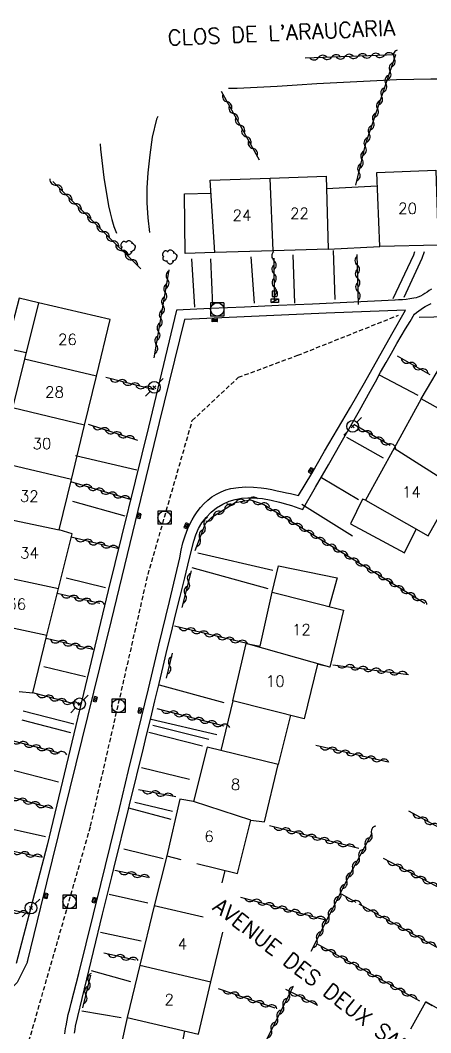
# Model space of a CAD drawing. Header units: millimetres. Extents: x 149000 to 150002, y 151999 to 153000.
# Drawn here: x 149239.2 to 149285.8, y 152423.4 to 152538.1 of the extents above; entities that cross this region are included whole.
import ezdxf
from ezdxf.enums import TextEntityAlignment as Align

# ---------------------------------------------------------------- set-up
doc = ezdxf.new("R2010")
doc.units = ezdxf.units.MM
doc.linetypes.add('DASHED', pattern=[0.75, 0.5, -0.25])
doc.layers.get('0').update_dxf_attribs({"linetype": 'CONTINUOUS'})
for name, color, linetype in [('W0001', 6, 'DASHED'), ('W0014', 7, 'CONTINUOUS'), ('W0017', 7, 'CONTINUOUS'), ('w0101', 7, 'CONTINUOUS'), ('W0104', 1, 'CONTINUOUS'), ('w0211', 2, 'CONTINUOUS'), ('W0214', 2, 'CONTINUOUS'), ('w0300', 7, 'CONTINUOUS'), ('W0310', 3, 'CONTINUOUS'), ('W0401', 7, 'CONTINUOUS'), ('W0420', 7, 'CONTINUOUS'), ('W0438', 7, 'CONTINUOUS'), ('W0473', 7, 'CONTINUOUS'), ('W0989', 7, 'CONTINUOUS'), ('W0991', 7, 'CONTINUOUS'), ('W1102', 7, 'CONTINUOUS')]:
    doc.layers.add(name, color=color, linetype=linetype)
doc.styles.get("Standard").update_dxf_attribs({"font": 'romans.shx', "width": 0.85})

# ---------------------------------------------------------------- blocks, each defined once
blk = doc.blocks.new('T420')
for p, q in [((0.75, 0.75), (-0.75, 0.75)), ((-0.75, 0.75), (-0.75, -0.75)), ((0.75, 0.75), (0.75, -0.75)), ((0.75, -0.75), (-0.75, -0.75))]:
    blk.add_line(p, q)
blk.add_ellipse((0, 0), major_axis=(-0.53, 0.53), ratio=1, start_param=3.926991, end_param=10.210176)
blk = doc.blocks.new('T401')
for p, q in [((-0.3, 0.3), (0, 0.3)), ((-0.3, -0.25), (-0.3, 0.3)), ((-0.3, 0.15), (0, 0.15)), ((-0.3, 0), (0, 0)), ((0, 0.3), (0, -0.25)), ((-0.3, -0.15), (0, -0.15)), ((-0.3, -0.25), (-0.3, -0.3)), ((-0.3, -0.3), (0, -0.3)), ((0, -0.3), (0, -0.25))]:
    blk.add_line(p, q)
blk = doc.blocks.new('T438')
for p, q in [((-0.4, 0.2), (0.4, 0.2)), ((-0.4, -0.2), (-0.4, 0.2)), ((0.15, 1.1), (-0.3, 1.1)), ((-0.3, 1.1), (-0.3, 0.5)), ((-0.3, 0.5), (0.15, 0.5)), ((0.3, 0.65), (0.3, 0.95)), ((0.4, 0.2), (0.4, -0.2))]:
    blk.add_line(p, q)
at = {"flags": 128}
for points in [[(-0.4, -0.2), (0.4, 0.2)], [(0.4, -0.2), (-0.4, -0.2)]]:
    blk.add_lwpolyline(points, dxfattribs=at)
for centre, major_axis, start_param, end_param in [((0.15, 0.95), (0.106, -0.106), 0.785398, 2.356194), ((0.15, 0.65), (0.106, 0.106), 3.926991, 5.497787)]:
    blk.add_ellipse(centre, major_axis=major_axis, ratio=1, start_param=start_param, end_param=end_param)
blk = doc.blocks.new('T300')
for p, q in [((-0.8, 0.51), (-0.86, 0.34)), ((-0.86, 0.34), (-0.86, 0.17)), ((-0.86, 0.17), (-0.74, 0.06)), ((-0.69, 0.63), (-0.8, 0.51)), ((-0.8, -0.06), (-0.74, 0.06)), ((-0.74, 0.06), (-0.69, 0.11)), ((-0.57, 0.69), (-0.69, 0.63)), ((-0.46, 0.69), (-0.57, 0.69)), ((-0.29, 0.63), (-0.46, 0.69)), ((-0.29, 0.63), (-0.17, 0.74)), ((-0.23, 0.57), (-0.29, 0.63)), ((-0.17, 0.74), (-0.06, 0.8)), ((-0.06, 0.8), (0.06, 0.8)), ((0.06, 0.8), (0.23, 0.74)), ((0.23, 0.74), (0.34, 0.63)), ((0.34, 0.63), (0.4, 0.51)), ((0.46, 0.46), (0.34, 0.46)), ((0.4, 0.51), (0.4, 0.46)), ((0.57, 0.4), (0.46, 0.46)), ((0.57, 0.4), (0.69, 0.29)), ((0.69, 0.29), (0.74, 0.17)), ((0.74, 0.06), (0.69, -0.17)), ((0.74, 0.17), (0.74, 0.06)), ((-0.8, -0.17), (-0.8, -0.06)), ((-0.8, -0.23), (-0.8, -0.17)), ((-0.74, -0.34), (-0.8, -0.23)), ((-0.69, -0.4), (-0.74, -0.34)), ((-0.51, -0.46), (-0.69, -0.4)), ((-0.4, -0.46), (-0.51, -0.46)), ((-0.4, -0.46), (-0.34, -0.46)), ((-0.34, -0.46), (-0.34, -0.4)), ((-0.34, -0.51), (-0.34, -0.46)), ((-0.29, -0.63), (-0.34, -0.51)), ((-0.17, -0.74), (-0.29, -0.63)), ((-0.06, -0.8), (-0.17, -0.74)), ((0.06, -0.8), (-0.06, -0.8)), ((0.17, -0.74), (0.06, -0.8)), ((0.23, -0.69), (0.17, -0.74)), ((0.29, -0.46), (0.23, -0.46)), ((0.29, -0.63), (0.23, -0.69)), ((0.46, -0.4), (0.29, -0.46)), ((0.34, -0.51), (0.29, -0.63)), ((0.34, -0.51), (0.34, -0.46)), ((0.57, -0.34), (0.46, -0.4)), ((0.63, -0.29), (0.57, -0.34)), ((0.69, -0.17), (0.63, -0.29))]:
    blk.add_line(p, q)
blk = doc.blocks.new('T473')
for p, q in [((-0.166667, 0.166667), (0.166667, -0.166667)), ((-0.166667, -0.166667), (0.166667, 0.166667)), ((0.500001, 0.500001), (1.000002, 1.000002)), ((-1.000002, -1.000002), (-0.500001, -0.500001))]:
    blk.add_line(p, q)
blk.add_ellipse((0, 0), major_axis=(0.471405, 0.471405), ratio=1, start_param=5.4977871438, end_param=11.780972451)
blk = doc.blocks.new('t310o')
at = {"color": 0, "linetype": 'Continuous'}
for centre, start, end in [((-0.5, 0.38), 216.8699, 323.1304), ((0.5, -0.37), 36.8699, 143.1303)]:
    blk.add_arc(centre, 0.625, start, end, dxfattribs=at)

msp = doc.modelspace()

# ---------------------------------------------------------------- linework, layer by layer
at = {"layer": 'W0001'}
msp.add_lwpolyline([(149239, 152418.09), (149247.23, 152446.78), (149253.74, 152475.29), (149258.76, 152492.72), (149263.99, 152497.63), (149270.72, 152500.12), (149282.13, 152504.66)], dxfattribs=at)
at = {"layer": 'W0014'}
for points in [[(149285.87, 152507.63), (149285.63, 152507.46), (149285.39, 152507.29), (149285.14, 152507.12), (149284.89, 152506.96), (149284.63, 152506.82), (149284.35, 152506.7), (149284.13, 152506.63), (149283.9, 152506.58), (149283.66, 152506.55), (149283.43, 152506.52), (149283.01, 152506.46), (149282.58, 152506.42), (149282.16, 152506.39), (149281.73, 152506.37)], [(149281.75, 152506.37), (149279.41, 152506.26), (149277.07, 152506.15), (149274.72, 152506.04), (149272.38, 152505.93), (149268.53, 152505.76), (149264.68, 152505.59), (149260.83, 152505.41), (149256.98, 152505.24)], [(149256.98, 152505.24), (149253.81, 152491.98), (149249.22, 152473.48), (149242.3, 152444.63), (149238.79, 152431.2)], [(149282.95, 152505.25), (149273.93, 152504.91), (149257.87, 152504.19)], [(149270.81, 152484.24), (149272.3, 152486.74), (149273.77, 152489.24), (149275.24, 152491.75), (149276.7, 152494.26), (149278.28, 152497), (149279.84, 152499.75), (149281.4, 152502.5), (149282.94, 152505.25)], [(149283.96, 152504.78), (149284.2, 152504.98), (149284.45, 152505.17), (149284.71, 152505.35), (149284.97, 152505.52), (149285.18, 152505.64), (149285.4, 152505.76), (149285.62, 152505.87), (149285.84, 152505.98)], [(149257.87, 152504.19), (149255, 152492.51), (149249.55, 152470.07), (149241.54, 152437.6), (149240.05, 152431.39)], [(149271.27, 152482.63), (149272.73, 152485.17), (149274.19, 152487.71), (149275.65, 152490.25), (149277.1, 152492.8), (149277.71, 152493.88), (149278.31, 152494.96), (149278.92, 152496.04), (149279.52, 152497.12), (149280.12, 152498.21), (149280.73, 152499.29), (149281.34, 152500.36), (149281.96, 152501.44), (149282.45, 152502.28), (149282.95, 152503.12), (149283.45, 152503.96), (149283.96, 152504.8)], [(149257.34, 152477.19), (149257.49, 152478.03), (149257.7, 152478.87), (149257.95, 152479.68), (149258.26, 152480.49), (149258.48, 152480.99), (149258.73, 152481.47), (149259, 152481.94), (149259.32, 152482.39), (149259.68, 152482.86), (149260.08, 152483.3), (149260.51, 152483.71), (149260.98, 152484.08), (149261.49, 152484.39), (149262.02, 152484.65), (149262.57, 152484.86), (149263.14, 152485.02), (149263.99, 152485.15), (149264.85, 152485.2), (149265.71, 152485.18), (149266.57, 152485.12), (149267.17, 152485.04), (149267.77, 152484.92), (149268.37, 152484.78), (149268.96, 152484.65), (149269.43, 152484.55), (149269.89, 152484.45), (149270.36, 152484.35), (149270.82, 152484.24)], [(149258.94, 152479.05), (149259.16, 152479.79), (149259.46, 152480.49), (149259.85, 152481.15), (149260.32, 152481.76), (149260.89, 152482.34), (149261.52, 152482.84), (149262.21, 152483.26), (149262.95, 152483.59), (149263.63, 152483.8), (149264.34, 152483.92), (149265.05, 152483.96), (149265.76, 152483.96), (149266.73, 152483.88), (149267.69, 152483.71), (149268.64, 152483.48), (149269.58, 152483.23), (149270.01, 152483.11), (149270.44, 152482.96), (149270.86, 152482.81), (149271.28, 152482.64)], [(149245.53, 152424.11), (149246.54, 152428.34), (149247.57, 152432.57), (149248.59, 152436.79), (149249.62, 152441.02), (149250.05, 152442.78), (149250.49, 152444.54), (149250.92, 152446.3), (149251.36, 152448.07), (149251.8, 152449.83), (149252.24, 152451.59), (149252.67, 152453.35), (149253.1, 152455.12), (149253.58, 152457.07), (149254.05, 152459.02), (149254.52, 152460.97), (149254.99, 152462.92), (149255.45, 152464.87), (149255.92, 152466.82), (149256.4, 152468.77), (149256.87, 152470.71), (149257.38, 152472.8), (149257.9, 152474.89), (149258.42, 152476.98), (149258.94, 152479.06)], [(149245.03, 152426.71), (149245.88, 152430.07), (149246.72, 152433.44), (149247.55, 152436.8), (149248.39, 152440.16), (149249.44, 152444.46), (149250.49, 152448.77), (149251.54, 152453.07), (149252.58, 152457.37), (149253.78, 152462.33), (149254.97, 152467.28), (149256.16, 152472.23), (149257.34, 152477.19)], [(149240.06, 152431.39), (149238.9, 152429.05), (149237.02, 152427.09), (149234.57, 152425.51), (149232.15, 152425.4), (149228.18, 152426.9)], [(149244.29, 152423.24), (149244.35, 152423.55), (149244.4, 152423.86), (149244.45, 152424.16), (149244.57, 152424.81), (149244.7, 152425.45), (149244.86, 152426.08), (149245.03, 152426.71)], [(149245.4, 152423.32), (149245.46, 152423.72), (149245.53, 152424.12)]]:
    msp.add_lwpolyline(points, dxfattribs=at)
at = {"layer": 'W0017'}
for points in [[(149274.98, 152506.44), (149274.76, 152511.98)], [(149281.54, 152506.56), (149283.89, 152511.5), (149283.98, 152511.87)], [(149285.04, 152511.84), (149284.79, 152511.07), (149282.75, 152506.68)], [(149259.06, 152505.59), (149258.72, 152511.04)], [(149261.08, 152505.76), (149260.87, 152511.05)], [(149265.82, 152506.03), (149265.43, 152511.27)], [(149270.18, 152511.52), (149270.34, 152506.01)], [(149289.46, 152504.5), (149284.49, 152504.41)], [(149284.37, 152495.57), (149279.98, 152497.86)], [(149280.46, 152488.46), (149276.27, 152490.81)], [(149252.46, 152487.12), (149245.53, 152488.72)], [(149277.6, 152483.75), (149273.42, 152486.22)], [(149251.13, 152481.89), (149245.21, 152483.55)], [(149271.17, 152483.27), (149276.92, 152479.66)], [(149267.89, 152475.73), (149259.38, 152477.69)], [(149267.37, 152473.66), (149258.75, 152476.04)], [(149248.93, 152473.79), (149244.47, 152474.88)], [(149246.65, 152463.69), (149241.93, 152464.84)], [(149262.36, 152460.76), (149255.06, 152462.74)], [(149245.32, 152458.32), (149239.58, 152459.79)], [(149239.42, 152458.83), (149244.93, 152457.39)], [(149261.56, 152457.12), (149254.1, 152458.84)], [(149254.3, 152458.2), (149260.62, 152456.63)], [(149259.9, 152455.84), (149253.82, 152457.38)], [(149243.59, 152451.76), (149237.72, 152453.26)], [(149252.99, 152453.42), (149258.43, 152452.08)], [(149256.38, 152447.52), (149251.57, 152448.83)], [(149256.52, 152448.42), (149252.25, 152449.47)], [(149242.12, 152445.57), (149235.99, 152446.92)], [(149251.01, 152444.22), (149255.44, 152443.12)], [(149253.73, 152438.05), (149249.32, 152439.05)], [(149248.36, 152434.77), (149252.95, 152433.8)], [(149251.8, 152429.14), (149247.34, 152430.38)], [(149246.23, 152425.84), (149250.7, 152425.11)]]:
    msp.add_lwpolyline(points, dxfattribs=at)
at = {"layer": 'w0101'}
msp.add_lwpolyline([(149286.64, 152512.58), (149280.02, 152512.45), (149279.68, 152520.83), (149286.36, 152521.08)], close=True, dxfattribs=at)
for points in [[(149267.92, 152511.97), (149261.32, 152511.78), (149260.78, 152519.95), (149267.59, 152520.19)], [(149267.59, 152520.19), (149273.95, 152520.41), (149274.17, 152512.15)], [(149274.17, 152512.15), (149267.92, 152511.97)], [(149247.89, 152497.77), (149249.44, 152504.16), (149241.31, 152506.07), (149239.75, 152499.69)], [(149239.75, 152499.69), (149238.39, 152494.15)], [(149246.55, 152492.22), (149247.89, 152497.77)], [(149284.72, 152495.19), (149281.65, 152489.61)], [(149291.98, 152491.15), (149284.72, 152495.19)], [(149245.06, 152486.06), (149246.55, 152492.22)], [(149281.65, 152489.61), (149278.4, 152483.7), (149285.5, 152479.66), (149288.62, 152485.18)], [(149243.67, 152480.33), (149245.06, 152486.06)], [(149243.6, 152473.71), (149245.13, 152479.89), (149243.67, 152480.33)], [(149242.28, 152468.41), (149243.6, 152473.71)], [(149266.46, 152467.15), (149267.82, 152473.3), (149275.91, 152471.25), (149274.37, 152464.78)], [(149239.14, 152462.02), (149240.66, 152461.87), (149242.28, 152468.41)], [(149271.44, 152458.95), (149263.35, 152460.98), (149264.86, 152467.45)], [(149264.86, 152467.45), (149266.46, 152467.15)], [(149272.94, 152465.11), (149271.44, 152458.95)], [(149274.37, 152464.78), (149272.94, 152465.11)], [(149260.43, 152455.74), (149258.88, 152449.56)], [(149265.4, 152447.45), (149266.94, 152447.27), (149268.48, 152453.75), (149260.43, 152455.74)], [(149258.88, 152449.56), (149257.34, 152449.83), (149255.87, 152443.41), (149257.46, 152443.01)], [(149259.27, 152442.56), (149263.88, 152441.4), (149265.4, 152447.45)], [(149254.44, 152437.74), (149252.82, 152431.03)], [(149260, 152436.46), (149254.44, 152437.74)], [(149260.88, 152429.15), (149262.21, 152434.76)], [(149252.82, 152431.03), (149251.38, 152425.1), (149259.48, 152423.21), (149260.88, 152429.15)], [(149283.56, 152423.8), (149285.24, 152426.87), (149285.95, 152426.44)]]:
    msp.add_lwpolyline(points, dxfattribs=at)
at = {"layer": 'W0104'}
for points in [[(149273.99, 152519.02), (149279.74, 152519.32)], [(149261.32, 152511.78), (149257.96, 152511.65), (149257.86, 152518.41), (149260.88, 152518.5)], [(149274.17, 152512.15), (149280.02, 152512.45)], [(149241.31, 152506.07), (149239.11, 152506.6), (149237.67, 152500.94), (149239.93, 152500.44)], [(149284.72, 152495.19), (149287.64, 152500.11)], [(149278.4, 152483.7), (149278.05, 152483.81), (149276.69, 152481.04), (149282.81, 152477.74), (149284.16, 152480.42)], [(149267.82, 152473.3), (149268.54, 152476.25), (149275.17, 152474.9), (149274.29, 152471.67)], [(149263.35, 152460.98), (149261.98, 152455.36)], [(149269.88, 152459.34), (149268.48, 152453.75)], [(149255.87, 152443.41), (149254.44, 152437.74)], [(149262.45, 152441.76), (149262.1, 152440.37)], [(149251.38, 152425.1), (149250.72, 152422.18), (149257.33, 152420.6), (149257.9, 152423.58)]]:
    msp.add_lwpolyline(points, dxfattribs=at)
at = {"layer": 'w0211'}
msp.add_lwpolyline([(149248.3, 152524.07), (149248.34, 152523.48), (149248.74, 152520.27), (149249.27, 152517.07), (149249.44, 152516.27), (149249.65, 152515.49), (149249.88, 152514.71), (149250.15, 152513.95)], dxfattribs=at)
at = {"layer": 'W0214'}
for points in [[(149296.56, 152531.5), (149295.48, 152531.46), (149293.54, 152531.42), (149291.61, 152531.4), (149289.67, 152531.4), (149287.74, 152531.4), (149285.8, 152531.39), (149283.87, 152531.37), (149281.93, 152531.32), (149279.67, 152531.23), (149277.41, 152531.12), (149275.15, 152531), (149272.9, 152530.86), (149270.64, 152530.72), (149268.38, 152530.59), (149266.12, 152530.46), (149263.86, 152530.35), (149262.99, 152530.35), (149262.88, 152530.36)], [(149254.84, 152527.17), (149254.7, 152526.86), (149254.21, 152524.85), (149253.93, 152522.82), (149253.73, 152520.81), (149253.62, 152519.11), (149253.61, 152517.41), (149253.71, 152515.71), (149253.91, 152514.03)]]:
    msp.add_lwpolyline(points, dxfattribs=at)
at = {"layer": 'W0310'}
for points in [[(149281.8, 152534.17), (149271.57, 152533.8)], [(149277.3, 152519.4), (149278.45, 152524.1), (149281.83, 152534.2)], [(149262.05, 152530.03), (149266.34, 152522.25)], [(149252.92, 152509.9), (149243.61, 152519.14), (149242.93, 152519.82)], [(149268.07, 152506.35), (149268.03, 152511.14)], [(149277.43, 152511.53), (149277.58, 152505.87)], [(149254.42, 152499.85), (149256.15, 152509.81)], [(149285.74, 152497.92), (149282.04, 152500.01)], [(149254.42, 152496.19), (149248.96, 152497.61)], [(149252.6, 152490.47), (149247, 152492.27)], [(149281.21, 152489.9), (149277.06, 152492.28)], [(149251.86, 152483.76), (149244.99, 152485.78)], [(149259.09, 152477.99), (149260.26, 152481.07), (149260.96, 152481.78), (149263.63, 152483.46), (149265.36, 152483.74), (149266.87, 152483.2), (149285.12, 152472.03)], [(149250.27, 152478.23), (149245.03, 152479.5)], [(149258.65, 152475.72), (149257.58, 152471.55)], [(149248.29, 152472), (149243.45, 152473.12)], [(149264.97, 152467.48), (149256.74, 152469.43)], [(149247.5, 152466.78), (149242.18, 152468.03)], [(149255.83, 152463.55), (149256.52, 152466.36)], [(149274.7, 152465.07), (149283.27, 152463.96)], [(149245.46, 152460.59), (149240.66, 152461.87)], [(149262.39, 152458.11), (149254.77, 152460.07)], [(149243.7, 152455.06), (149237.76, 152456.6)], [(149280.98, 152454.02), (149272.78, 152455.9)], [(149242.84, 152448.78), (149236.22, 152450.62)], [(149256.88, 152450.1), (149252.66, 152450.89)], [(149293.33, 152443.04), (149283.33, 152448.46)], [(149277.64, 152444.24), (149267.52, 152446.82)], [(149279.12, 152445.94), (149276.36, 152440.82), (149272.2, 152432.57)], [(149241.55, 152443.27), (149236.4, 152444.33)], [(149291.6, 152437.26), (149280.45, 152443.1)], [(149253.71, 152440.97), (149249.99, 152441.74)], [(149264.22, 152438.73), (149273.88, 152436.16)], [(149277.33, 152438.14), (149275.74, 152439.03)], [(149240.15, 152436.83), (149234.85, 152438.06)], [(149288.35, 152432.02), (149277.68, 152437.95)], [(149284.57, 152426.94), (149272.9, 152433.46)], [(149252.32, 152431.61), (149248.71, 152432.38)], [(149247.23, 152429.9), (149246.32, 152426.21)], [(149270.19, 152428.59), (149260.96, 152410.3)], [(149268.14, 152426.17), (149261.75, 152428.36)], [(149272.98, 152426.44), (149269.36, 152428.28)]]:
    msp.add_lwpolyline(points, dxfattribs=at)
at = {"layer": 'W1102'}
for points in [[(149267.92, 152511.97), (149267.59, 152520.19)], [(149247.89, 152497.77), (149239.75, 152499.69)], [(149246.55, 152492.22), (149238.39, 152494.15)], [(149281.65, 152489.61), (149288.62, 152485.18)], [(149245.06, 152486.06), (149236.87, 152487.99)], [(149237, 152481.75), (149243.67, 152480.33)], [(149235.43, 152475.45), (149243.6, 152473.71)], [(149234.11, 152470.14), (149242.28, 152468.41)], [(149274.37, 152464.78), (149264.86, 152467.45)], [(149265.4, 152447.45), (149258.88, 152449.56)], [(149252.82, 152431.03), (149260.88, 152429.15)], [(149292.42, 152422.39), (149292.56, 152422.76), (149285.24, 152426.87)]]:
    msp.add_lwpolyline(points, dxfattribs=at)

# ---------------------------------------------------------------- block references
at = {"layer": 'w0300'}
for p in [(149251.53, 152512.32), (149256.25, 152511.25)]:
    msp.add_blockref('T300', p, dxfattribs=at)
at = {"layer": 'W0310'}
for p, rotation in [((149281.67, 152533.74), 71.52593679262392), ((149273.07, 152533.85), 182.0960700756354), ((149274.56, 152533.91), 182.0960700756354), ((149276.06, 152533.96), 182.0960700756354), ((149277.56, 152534.02), 182.0960700756354), ((149279.06, 152534.07), 182.0960700756354), ((149280.56, 152534.13), 182.0960700756354), ((149281.19, 152532.31), 71.52593679262392), ((149280.72, 152530.89), 71.52593679262392), ((149280.24, 152529.47), 71.52593679262392), ((149262.72, 152528.82), 298.8537493636405), ((149279.77, 152528.05), 71.52593679262392), ((149263.44, 152527.51), 298.8537493636405), ((149264.17, 152526.19), 298.8537493636405), ((149279.29, 152526.62), 71.52593679262392), ((149264.89, 152524.88), 298.8537493636405), ((149278.82, 152525.2), 71.52593679262392), ((149265.62, 152523.56), 298.8537493636405), ((149278.37, 152523.77), 76.3028658785778), ((149278.01, 152522.31), 76.3028658785778), ((149277.66, 152520.86), 76.3028658785778), ((149243.34, 152519.41), 135.4450014485412), ((149244.41, 152518.35), 135.1976134592271), ((149245.47, 152517.29), 135.1976134592271), ((149246.54, 152516.24), 135.1976134592271), ((149247.6, 152515.18), 135.1976134592271), ((149248.66, 152514.12), 135.1976134592271), ((149249.73, 152513.07), 135.1976134592271), ((149250.79, 152512.01), 135.1976134592271), ((149251.86, 152510.95), 135.1976134592271), ((149268.03, 152510.85), 90.46668462493541), ((149277.46, 152510.36), 271.4960028719428), ((149255.96, 152508.71), 80.18542543305551), ((149268.04, 152509.35), 90.46668462493541), ((149277.5, 152508.86), 271.4960028719428), ((149268.06, 152507.85), 90.46668462493541), ((149277.54, 152507.37), 271.4960028719428), ((149255.7, 152507.24), 80.18542543305551), ((149255.45, 152505.76), 80.18542543305551), ((149255.19, 152504.28), 80.18542543305551), ((149254.94, 152502.8), 80.18542543305551), ((149254.68, 152501.32), 80.18542543305551), ((149283.34, 152499.27), 150.5674315533535), ((149284.65, 152498.54), 150.5674315533535), ((149250.41, 152497.23), 165.4593619870691), ((149251.86, 152496.86), 165.4593619870691), ((149253.31, 152496.48), 165.4593619870691), ((149248.43, 152491.81), 162.1691805407378), ((149278.36, 152491.53), 150.2224113931759), ((149249.85, 152491.35), 162.1691805407378), ((149251.28, 152490.9), 162.1691805407378), ((149279.67, 152490.79), 150.2224113931759), ((149280.97, 152490.04), 150.2224113931759), ((149246.43, 152485.36), 163.6203952457659), ((149247.87, 152484.94), 163.6203952457659), ((149249.31, 152484.51), 163.6203952457659), ((149250.75, 152484.09), 163.6203952457659), ((149262.41, 152482.69), 32.20141657418249), ((149263.68, 152483.47), 9.123838325836067), ((149265.16, 152483.71), 9.123838325836067), ((149266.58, 152483.3), 340.1783153517582), ((149267.89, 152482.58), 328.526705394258), ((149261.14, 152481.89), 32.20141657418249), ((149269.17, 152481.79), 328.526705394258), ((149260.15, 152480.8), 69.16879039847743), ((149270.45, 152481.01), 328.526705394258), ((149271.73, 152480.23), 328.526705394258), ((149246.49, 152479.14), 166.4128021386102), ((149259.62, 152479.4), 69.16879039847743), ((149273.01, 152479.44), 328.526705394258), ((149247.95, 152478.79), 166.4128021386102), ((149249.41, 152478.44), 166.4128021386102), ((149274.29, 152478.66), 328.526705394258), ((149275.57, 152477.88), 328.526705394258), ((149276.85, 152477.09), 328.526705394258), ((149278.12, 152476.31), 328.526705394258), ((149279.4, 152475.53), 328.526705394258), ((149258.33, 152474.46), 255.6374632607158), ((149280.68, 152474.74), 328.526705394258), ((149257.96, 152473.01), 255.6374632607158), ((149281.96, 152473.96), 328.526705394258), ((149283.24, 152473.18), 328.526705394258), ((149244.91, 152472.78), 166.9768438566929), ((149246.37, 152472.44), 166.9768438566929), ((149284.52, 152472.39), 328.526705394258), ((149247.83, 152472.1), 166.9768438566929), ((149258.2, 152469.09), 166.6225640629415), ((149243.64, 152467.68), 166.7378390748425), ((149259.66, 152468.74), 166.6225640629415), ((149261.12, 152468.39), 166.6225640629415), ((149262.58, 152468.04), 166.6225640629415), ((149264.04, 152467.7), 166.6225640629415), ((149245.1, 152467.34), 166.7378390748425), ((149246.56, 152467), 166.7378390748425), ((149256.19, 152465), 76.24195905183305), ((149276.19, 152464.88), 352.6563795374529), ((149277.68, 152464.68), 352.6563795374529), ((149279.17, 152464.49), 352.6563795374529), ((149280.65, 152464.3), 352.6563795374529), ((149282.14, 152464.11), 352.6563795374529), ((149242.11, 152461.48), 165.0581907802351), ((149243.55, 152461.1), 165.0581907802351), ((149245, 152460.71), 165.0581907802351), ((149256.23, 152459.7), 165.5979760844583), ((149257.68, 152459.32), 165.5979760844583), ((149259.13, 152458.95), 165.5979760844583), ((149260.59, 152458.58), 165.5979760844583), ((149262.04, 152458.2), 165.5979760844583), ((149239.21, 152456.23), 165.467887798799), ((149240.66, 152455.85), 165.467887798799), ((149242.11, 152455.47), 165.467887798799), ((149243.56, 152455.1), 165.467887798799), ((149274.24, 152455.57), 167.0871936939131), ((149275.7, 152455.23), 167.0871936939131), ((149277.17, 152454.9), 167.0871936939131), ((149278.63, 152454.56), 167.0871936939131), ((149280.09, 152454.23), 167.0871936939131), ((149254.13, 152450.61), 169.5065791763854), ((149239.11, 152449.81), 164.4660630158447), ((149240.56, 152449.41), 164.4660630158447), ((149255.61, 152450.34), 169.5065791763854), ((149242, 152449.01), 164.4660630158447), ((149284.65, 152447.74), 151.5738085225489), ((149285.96, 152447.03), 151.5738085225489), ((149268.98, 152446.45), 165.7240322082905), ((149270.43, 152446.08), 165.7240322082905), ((149279.1, 152445.89), 241.7225045697333), ((149271.89, 152445.71), 165.7240322082905), ((149273.34, 152445.34), 165.7240322082905), ((149274.79, 152444.97), 165.7240322082905), ((149278.38, 152444.57), 241.7225045697333), ((149239.34, 152443.73), 168.4418130500174), ((149276.25, 152444.6), 165.7240322082905), ((149277.67, 152443.25), 241.7225045697333), ((149240.81, 152443.43), 168.4418130500174), ((149276.96, 152441.93), 241.7225045697333), ((149281.78, 152442.4), 152.334462093608), ((149251.46, 152441.44), 168.2668021737186), ((149283.11, 152441.71), 152.334462093608), ((149252.93, 152441.13), 168.2668021737186), ((149276.26, 152440.6), 243.2093435942056), ((149284.44, 152441.01), 152.334462093608), ((149285.76, 152440.32), 152.334462093608), ((149275.58, 152439.26), 243.2093435942056), ((149265.67, 152438.35), 345.0673297977764), ((149267.12, 152437.96), 345.0673297977764), ((149274.91, 152437.93), 243.2093435942056), ((149277.06, 152438.3), 150.9210779576873), ((149239.23, 152437.04), 166.914349229517), ((149268.57, 152437.57), 345.0673297977764), ((149270.02, 152437.19), 345.0673297977764), ((149271.47, 152436.8), 345.0673297977764), ((149274.23, 152436.59), 243.2093435942056), ((149278.99, 152437.22), 150.921077957722), ((149280.3, 152436.49), 150.921077957722), ((149272.92, 152436.41), 345.0673297977764), ((149273.55, 152435.25), 243.2093435942056), ((149281.62, 152435.76), 150.921077957722), ((149272.88, 152433.91), 243.2093435942056), ((149282.93, 152435.03), 150.921077957722), ((149284.24, 152434.3), 150.921077957722), ((149285.55, 152433.58), 150.921077957722), ((149274.21, 152432.73), 150.8201171208038), ((149275.52, 152432), 150.8201171208038), ((149250.18, 152432.07), 168.0537783695281), ((149251.65, 152431.76), 168.0537783695281), ((149276.83, 152431.27), 150.8201171208038), ((149278.14, 152430.53), 150.8201171208038), ((149279.45, 152429.8), 150.8201171208038), ((149247.04, 152429.12), 256.0697852287991), ((149280.75, 152429.07), 150.8201171208038), ((149246.68, 152427.66), 256.0697852287991), ((149263.17, 152427.88), 161.0907015221697), ((149269.75, 152427.7), 243.2093435941786), ((149270.69, 152427.6), 153.0394988283481), ((149282.06, 152428.34), 150.8201171208038), ((149283.37, 152427.61), 150.8201171208038), ((149264.58, 152427.39), 161.0907015221697), ((149266, 152426.9), 161.0907015221697), ((149267.42, 152426.42), 161.0907015221697), ((149269.07, 152426.37), 243.2093435941786), ((149272.03, 152426.92), 153.0394988283481), ((149268.39, 152425.03), 243.2093435941786), ((149267.72, 152423.69), 243.2093435941786)]:
    msp.add_blockref('t310o', p, dxfattribs=dict(at, rotation=rotation))
at = {"layer": 'W0401'}
for p, rotation in [((149261.3, 152504.23), 92.56741278424907), ((149272.34, 152487), 329.3626298174905), ((149252.58, 152481.95), 166.3434688777101), ((149258.21, 152480.77), 336.2771410879016), ((149247.61, 152461.18), 166.1419646368163), ((149252.97, 152459.85), 346.4274322794915), ((149242.03, 152438.89), 166.1419646368163), ((149247.76, 152438.38), 346.1053154355918)]:
    msp.add_blockref('T401', p, dxfattribs=dict(at, rotation=rotation))
at = {"layer": 'W0420'}
for p in [(149261.59, 152505.32), (149255.6, 152481.72), (149250.38, 152460.4), (149244.83, 152438.21)]:
    msp.add_blockref('T420', p, dxfattribs=at)
at = {"layer": 'W0438'}
msp.add_blockref('T438', (149268.12, 152506.3), dxfattribs=at)
at = {"layer": 'W0473'}
for p in [(149254.46, 152496.49), (149276.95, 152492.07), (149245.97, 152460.63), (149240.46, 152437.51)]:
    msp.add_blockref('T473', p, dxfattribs=at)

# ---------------------------------------------------------------- texts
at = {"layer": 'W0989'}
msp.add_text("CLOS DE L'ARAUCARIA", height=1.75, rotation=2.5305, dxfattribs=at).set_placement((149256.01, 152535.22))
msp.add_text('AVENUE DES DEUX SAPINS', height=1.75, rotation=322.3242, dxfattribs=at).set_placement((149273.87, 152428.52), align=Align.MIDDLE_CENTER)
at = {"layer": 'W0991'}
for s, p in [('24', (149264.4, 152515.98)), ('22', (149270.91, 152516.19)), ('20', (149283.17, 152516.76)), ('26', (149244.6, 152501.92)), ('28', (149243.14, 152495.96)), ('30', (149241.71, 152490.11)), ('32', (149240.27, 152484.16)), ('14', (149283.61, 152484.63)), ('34', (149240.3, 152477.73)), ('36', (149238.85, 152471.93)), ('12', (149271.13, 152469.04)), ('10', (149268.17, 152463.2)), ('8', (149263.66, 152451.51)), ('6', (149260.66, 152445.62)), ('4', (149257.65, 152433.44)), ('2', (149256.14, 152427.12))]:
    msp.add_text(s, height=1.25, dxfattribs=at).set_placement(p, align=Align.MIDDLE_CENTER)

doc.saveas('drawing.dxf')
